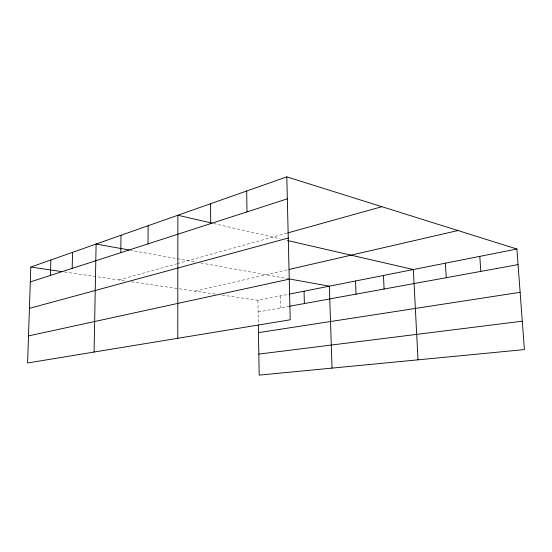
<?xml version="1.0" encoding="UTF-8"?>
<svg xmlns="http://www.w3.org/2000/svg" width="552" height="552" viewBox="0 0 552 552"><rect width="100%" height="100%" fill="white"/><g stroke="black" fill="none" stroke-linecap="round" stroke-linejoin="round"><path stroke-width="0.41" stroke-dasharray="2.76 2.07" d="M118.873 279.961L176.564 263.89M177.385 263.663L286.812 233.185M195.022 291.118L287.468 269.825M222.09 295.085L257.915 300.336L288.475 294.285M258.108 311.983L288.765 306.401M64.46 271.984L124.745 280.816M131.459 281.803L216.218 294.23M129.727 250.111L176.343 258.536M177.192 258.688L195.677 262.027M200.707 262.938L288.372 278.774M213.61 223.484L280.119 238.816M280.278 295.906L280.54 307.899M257.915 300.336L258.315 324.031"/><path stroke-width="0.83" d="M177.778 338.286L177.868 215.245L211.947 223.105M148.012 243.874L148.143 225.713M120.771 252.685L121.005 235.276M94.075 352.052L96.117 244.039L128.899 249.959M72.167 268.396L72.553 252.34M50.404 275.427L50.853 259.985M30.795 267.051L27.6 362.981L290.214 319.794L286.805 176.875L30.795 267.051L61.948 271.612M30.298 281.927L287.33 198.844M287.64 232.951L381.901 206.696M29.422 308.361L288.261 238.043M289.11 269.445L457.96 230.543M28.504 335.92L289.241 279.16M289.296 294.119L516.893 249.021L524.4 349.595L259.178 375.125L258.329 324.887M289.586 306.25L518.059 264.608M258.46 332.628L520.122 292.305M258.819 354.094L522.282 321.195M289.213 278.933L329.358 286.184L332.035 368.115M287.53 240.527L413.358 269.535L418.002 359.835M286.805 176.875L516.893 249.021M479.805 256.37L480.806 271.398M445.388 263.194L446.237 277.697M383.481 275.462L384.088 289.027M355.543 280.996L356.047 294.133M304.048 291.201L304.387 303.552M246.682 191.006L246.985 211.885M210.56 203.729L210.691 223.615"/></g></svg>
